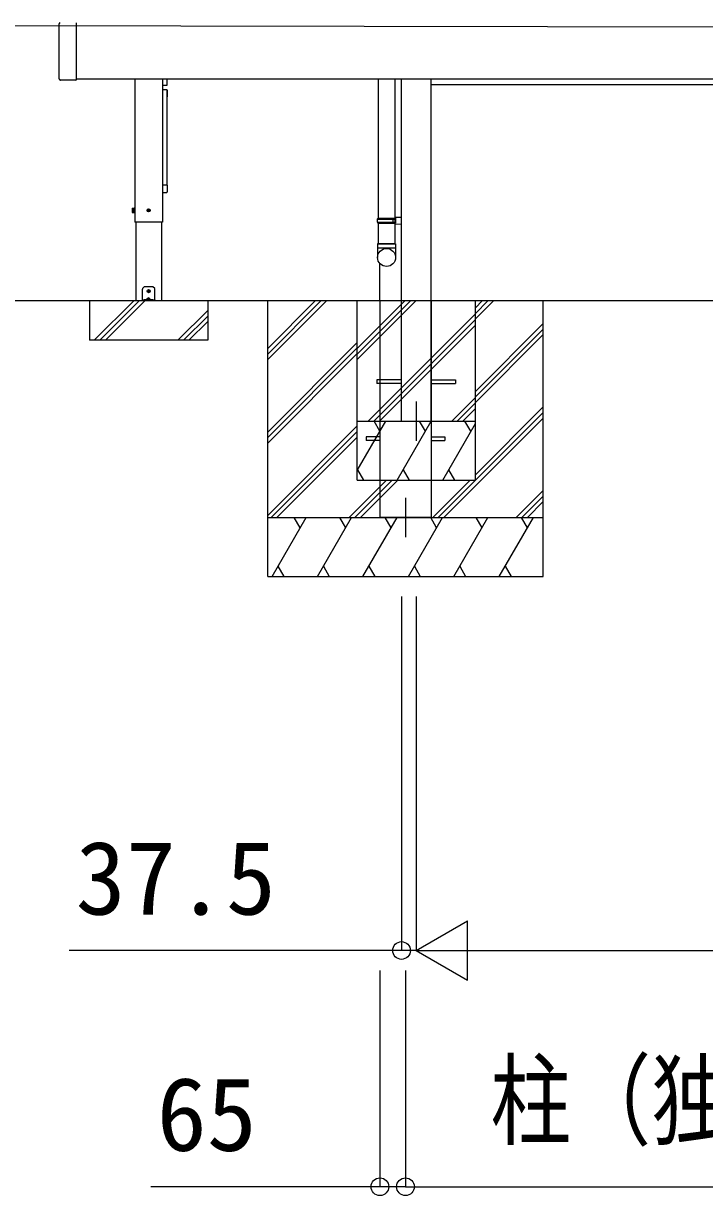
# Model space of a CAD drawing. Units: millimetres, scale not verified. Extents: x -13125 to 13125, y -19500 to 19405.
# Drawn here: x -6124 to -4394, y -1323 to 1655 of the extents above; entities that cross this region are included whole.
import ezdxf
from ezdxf.enums import TextEntityAlignment as Align

# ---------------------------------------------------------------- set-up
doc = ezdxf.new("R2010")
doc.units = ezdxf.units.MM
doc.header["$LTSCALE"] = 100
for name, color, linetype in [('0-3_YKK_12', 2, 'Continuous'), ('0-4_YKK_A1', 4, 'Continuous'), ('0-5_YKK_D', 6, 'Continuous')]:
    doc.layers.add(name, color=color, linetype=linetype)
doc.styles.add('ＭＳ ゴシック', font='')
doc.styles.get('ＭＳ ゴシック').set_extended_font_data('MS Gothic')

msp = doc.modelspace()

# ---------------------------------------------------------------- linework, layer by layer
at = {"layer": '0-3_YKK_12'}
for p, q in [((-5126.4, 694.9), (-5126.4, 594.9)), ((-5153.9, 449.9), (-5153.9, 349.9))]:
    msp.add_line(p, q, dxfattribs=at)
at = {"layer": '0-4_YKK_A1'}
for p, q in [((9992.4, 1619.2), (-6904.5, 1649.9)), ((-6033.4, 1513.9), (-6033.4, 1654)), ((-6033, 1654.8), (-6033.1, 1654.7)), ((-6033, 1654.8), (-6030.8, 1657.1)), ((-5990.4, 1656.4), (-5990.4, 1654)), ((-6033.1, 1513.2), (-6033, 1513.1)), ((-6030.8, 1510.8), (-6033, 1513.1)), ((-6030.8, 1510.8), (-6030.7, 1510.7)), ((-5991.4, 1510.4), (-6030, 1510.4)), ((-3321.4, 1512.9), (-5990.4, 1512.9)), ((-5841.5, 1512.9), (-5841.5, 1149.9)), ((-5841.4, 1512.9), (-5841.4, 1149.9)), ((-5771.4, 1512.9), (-5771.4, 1149.9)), ((-5771.4, 1512.9), (-5771.4, 1149.9)), ((-5771.4, 1512.9), (-5771.4, 1149.9)), ((-5770.6, 1497.7), (-5760.2, 1497.7)), ((-5759.2, 1498.7), (-5759.2, 1512.9)), ((-5222.9, 1512.9), (-5222.9, 1159.9)), ((-5180.9, 1512.9), (-5180.9, 1094.9)), ((-5088.9, 1499.9), (-1523.9, 1499.9)), ((-5760.2, 1486.6), (-5770.6, 1486.6)), ((-5760.2, 1486.4), (-5770.6, 1486.4)), ((-5760.4, 1486), (-5770.4, 1486)), ((-5759.4, 1244.4), (-5759.4, 1485.1)), ((-5759.2, 1485.6), (-5759.2, 1468.5)), ((-5770.6, 1244.7), (-5760.2, 1244.7)), ((-5770.6, 1225.7), (-5760.2, 1225.7)), ((-5759.2, 1243.8), (-5759.2, 1243.7)), ((-5759.2, 1243.7), (-5759.2, 1243.1)), ((-5759.2, 1243.1), (-5759.2, 1240.6)), ((-5759.2, 1240.6), (-5759.2, 1228.9)), ((-5848.2, 1184.9), (-5847.8, 1185.7)), ((-5848.2, 1184.9), (-5848.2, 1174.9)), ((-5848.2, 1174.9), (-5847.8, 1174.2)), ((-5847.8, 1185.7), (-5844.2, 1185.7)), ((-5847.8, 1182.8), (-5844.2, 1182.8)), ((-5847.8, 1177.1), (-5844.2, 1177.1)), ((-5847.8, 1174.2), (-5844.2, 1174.2)), ((-5844.2, 1185.7), (-5844.2, 1174.2)), ((-5843, 1186.2), (-5841.4, 1186.2)), ((-5808.7, 1180.4), (-5807.6, 1180.5)), ((-5808.7, 1179.4), (-5807.6, 1179.4)), ((-5807.6, 1180.5), (-5807.1, 1180.6)), ((-5807.6, 1179.4), (-5807.1, 1179.3)), ((-5807, 1181.1), (-5807.1, 1180.6)), ((-5807, 1178.8), (-5807.1, 1179.3)), ((-5806.9, 1182.2), (-5807, 1181.1)), ((-5806.9, 1177.7), (-5807, 1178.8)), ((-5805.9, 1182.2), (-5805.9, 1181.1)), ((-5805.9, 1181.1), (-5805.8, 1180.6)), ((-5805.9, 1178.8), (-5805.8, 1179.3)), ((-5805.9, 1177.7), (-5805.9, 1178.8)), ((-5805.3, 1180.5), (-5805.8, 1180.6)), ((-5805.3, 1179.4), (-5805.8, 1179.3)), ((-5804.2, 1180.4), (-5805.3, 1180.5)), ((-5804.2, 1179.4), (-5805.3, 1179.4)), ((-5180.9, 1162.4), (-5163.9, 1162.9)), ((-5180.9, 1162.4), (-5180.9, 1160.4)), ((-5163.9, 1144.9), (-5163.9, 1162.9)), ((-5771.4, 1149.9), (-5841.5, 1149.9)), ((-5839.1, 1149.9), (-5839.1, 949.9)), ((-5773.8, 1149.9), (-5773.8, 949.9)), ((-5224.9, 1157.9), (-5223.9, 1159.9)), ((-5224.9, 1157.9), (-5180.9, 1157.9)), ((-5224.9, 1149.9), (-5224.9, 1157.9)), ((-5224.9, 1149.9), (-5180.9, 1149.9)), ((-5224.9, 1149.9), (-5223.9, 1147.9)), ((-5223.9, 1159.9), (-5178.9, 1159.9)), ((-5223.9, 1147.9), (-5178.9, 1147.9)), ((-5222.9, 1147.9), (-5222.9, 1094.9)), ((-5185.4, 1149.9), (-5185.8, 1147.9)), ((-5180.9, 1159.9), (-5180.9, 1147.9)), ((-5180.9, 1147.4), (-5178.9, 1147.4)), ((-5180.9, 1147.4), (-5180.9, 1145.4)), ((-5180.9, 1145.4), (-5163.9, 1144.9)), ((-5178.9, 1094.9), (-5224.9, 1094.9)), ((-5224.9, 1094.9), (-5224.9, 1060.3)), ((-5224.9, 1084.9), (-5178.9, 1084.9)), ((-5222.9, 1094.9), (-5180.9, 1094.9)), ((-5178.9, 1094.9), (-5178.9, 1060.3)), ((-5218.9, 949.9), (-5218.9, 1045)), ((-5817.4, 985.9), (-5821.8, 981.5)), ((-5795.4, 985.9), (-5817.4, 985.9)), ((-5791, 981.5), (-5795.4, 985.9)), ((-5822.4, 952.9), (-5822.4, 980.1)), ((-5822.4, 952.4), (-5822.4, 952.9)), ((-5807.9, 957.4), (-5812.3, 952.9)), ((-5810.4, 953.4), (-5810.4, 952.9)), ((-5810.4, 952.9), (-5802.4, 952.9)), ((-5808.7, 975.4), (-5807.6, 975.5)), ((-5808.7, 974.4), (-5807.6, 974.4)), ((-5807.6, 975.5), (-5807.1, 975.6)), ((-5807.6, 974.4), (-5807.1, 974.3)), ((-5807, 976.1), (-5807.1, 975.6)), ((-5807, 973.8), (-5807.1, 974.3)), ((-5806.9, 977.2), (-5807, 976.1)), ((-5806.9, 972.7), (-5807, 973.8)), ((-5805.9, 977.2), (-5805.9, 976.1)), ((-5805.9, 976.1), (-5805.8, 975.6)), ((-5805.9, 973.8), (-5805.8, 974.3)), ((-5805.9, 972.7), (-5805.9, 973.8)), ((-5805.3, 975.5), (-5805.8, 975.6)), ((-5805.3, 974.4), (-5805.8, 974.3)), ((-5804.2, 975.4), (-5805.3, 975.5)), ((-5804.2, 974.4), (-5805.3, 974.4)), ((-5800.5, 952.9), (-5805, 957.4)), ((-5802.4, 953.4), (-5802.4, 952.9)), ((-5790.4, 952.9), (-5790.4, 980.1)), ((-5790.4, 952.9), (-5790.4, 952.4)), ((-470.8, 949.9), (-6904.5, 949.9)), ((-5956.4, 949.9), (-5956.4, 849.9)), ((-5944.4, 849.9), (-5844.4, 949.9)), ((-5930.2, 849.9), (-5830.2, 949.9)), ((-5916.1, 849.9), (-5816.1, 949.9)), ((-5773.8, 949.9), (-5839.1, 949.9)), ((-5822.4, 949.9), (-5822.4, 952.4)), ((-5822.4, 952.4), (-5821.8, 952.4)), ((-5821.8, 949.9), (-5822.4, 949.9)), ((-5821.8, 952.4), (-5817.4, 952.4)), ((-5795.4, 952.4), (-5817.4, 952.4)), ((-5795.4, 949.9), (-5817.4, 949.9)), ((-5809.9, 952.4), (-5802.9, 952.4)), ((-5795.4, 949.9), (-5795.4, 952.4)), ((-5795.4, 952.4), (-5791, 952.4)), ((-5791, 949.9), (-5795.4, 949.9)), ((-5791, 952.4), (-5790.4, 952.4)), ((-5732.2, 849.9), (-5656.4, 925.7)), ((-5503.9, 399.9), (-5503.9, 949.9)), ((-5503.9, 829.2), (-5383.1, 949.9)), ((-5503.9, 815), (-5369, 949.9)), ((-5503.9, 800.9), (-5354.9, 949.9)), ((-5276.4, 644.9), (-5276.4, 949.9)), ((-5276.4, 829.2), (-5155.6, 949.9)), ((-5276.4, 815), (-5141.5, 949.9)), ((-5276.4, 800.9), (-5127.4, 949.9)), ((-5218.9, 949.9), (-5218.9, 399.9)), ((-5088.9, 949.9), (-5088.9, 399.9)), ((-4976.4, 644.9), (-4976.4, 949.9)), ((-4976.4, 932.4), (-4958.9, 949.9)), ((-4976.4, 918.3), (-4944.7, 949.9)), ((-4976.4, 904.1), (-4930.6, 949.9)), ((-4803.9, 399.9), (-4803.9, 949.9)), ((-5718.1, 849.9), (-5656.4, 911.6)), ((-5704, 849.9), (-5656.4, 897.5)), ((-5248.5, 644.9), (-4976.4, 917)), ((-5234.4, 644.9), (-4976.4, 902.9)), ((-5220.2, 644.9), (-4976.4, 888.7)), ((-4976.4, 720.3), (-4803.9, 892.8)), ((-4976.4, 706.1), (-4803.9, 878.6)), ((-4976.4, 692), (-4803.9, 864.5)), ((-5503.9, 617), (-5276.4, 844.5)), ((-5503.9, 602.9), (-5276.4, 830.4)), ((-5503.9, 588.7), (-5276.4, 816.2)), ((-5163.9, 749.4), (-5226.4, 749.4)), ((-5226.4, 749.4), (-5226.4, 740.4)), ((-5088.9, 749.4), (-5026.4, 749.4)), ((-5026.4, 749.4), (-5026.4, 740.4)), ((-5163.9, 740.4), (-5226.4, 740.4)), ((-5088.9, 740.4), (-5026.4, 740.4)), ((-5036.4, 644.9), (-4976.4, 704.9)), ((-5022.2, 644.9), (-4976.4, 690.8)), ((-5070.5, 399.9), (-4803.9, 666.5)), ((-5008.1, 644.9), (-4976.4, 676.6)), ((-4976.4, 508.1), (-4803.9, 680.6)), ((-5503.9, 404.9), (-5276.4, 632.4)), ((-5276.4, 644.9), (-4976.4, 644.9)), ((-5276.4, 644.9), (-4976.4, 644.9)), ((-5276.4, 494.9), (-5276.4, 644.9)), ((-5276.4, 519.1), (-5203.8, 644.9)), ((-5218.8, 619), (-5233.8, 644.9)), ((-5174.9, 494.9), (-5088.3, 644.9)), ((-5163.9, 644.9), (-5088.9, 644.9)), ((-5103.3, 619), (-5118.3, 644.9)), ((-5059.4, 494.9), (-4976.4, 638.7)), ((-5056.3, 399.9), (-4803.9, 652.3)), ((-4987.8, 619), (-5002.8, 644.9)), ((-4976.4, 494.9), (-4976.4, 644.9)), ((-5494.7, 399.9), (-5276.4, 618.3)), ((-5480.6, 399.9), (-5276.4, 604.1)), ((-5218.9, 604.4), (-5253.9, 604.4)), ((-5253.9, 604.4), (-5253.9, 595.4)), ((-5088.9, 604.4), (-5053.9, 604.4)), ((-5053.9, 604.4), (-5053.9, 595.4)), ((-5218.9, 595.4), (-5253.9, 595.4)), ((-5088.9, 595.4), (-5053.9, 595.4)), ((-5275.4, 520.9), (-5260.4, 494.9)), ((-5159.9, 520.9), (-5144.9, 494.9)), ((-5044.4, 520.9), (-5029.4, 494.9)), ((-5296.7, 399.9), (-5201.7, 494.9)), ((-5282.6, 399.9), (-5187.6, 494.9)), ((-5276.4, 494.9), (-4976.4, 494.9)), ((-5268.5, 399.9), (-5173.5, 494.9)), ((-5084.6, 399.9), (-4989.6, 494.9)), ((-4872.5, 399.9), (-4803.9, 468.5)), ((-4858.3, 399.9), (-4803.9, 454.4)), ((-4844.2, 399.9), (-4803.9, 440.2)), ((-5503.9, 399.9), (-4853.9, 399.9)), ((-5503.9, 399.9), (-4803.9, 399.9)), ((-5503.9, 249.9), (-5503.9, 399.9)), ((-5492.9, 249.9), (-5406.3, 399.9)), ((-5421.3, 374), (-5436.3, 399.9)), ((-5377.4, 249.9), (-5290.8, 399.9)), ((-5305.8, 374), (-5320.8, 399.9)), ((-5261.9, 249.9), (-5175.3, 399.9)), ((-5088.9, 399.9), (-5218.9, 399.9)), ((-5190.3, 374), (-5205.3, 399.9)), ((-5146.4, 249.9), (-5059.8, 399.9)), ((-5074.8, 374), (-5089.8, 399.9)), ((-5031, 249.9), (-4944.4, 399.9)), ((-4959.4, 374), (-4974.4, 399.9)), ((-4915.5, 249.9), (-4828.9, 399.9)), ((-4843.9, 374), (-4858.9, 399.9)), ((-4803.9, 249.9), (-4803.9, 399.9)), ((-5477.9, 275.9), (-5462.9, 249.9)), ((-5362.4, 275.9), (-5347.4, 249.9)), ((-5246.9, 275.9), (-5231.9, 249.9)), ((-5131.4, 275.9), (-5116.4, 249.9)), ((-5016, 275.9), (-5001, 249.9)), ((-4900.5, 275.9), (-4885.5, 249.9)), ((-5503.9, 249.9), (-4803.9, 249.9))]:
    msp.add_line(p, q, dxfattribs=at)
for points in [[(-5990.4, 1654), (-5990.4, 1513.9), (-5990.4, 1511.4)], [(-5163.9, 644.9), (-5163.9, 949.9), (-5163.9, 1512.9)], [(-5088.9, 644.9), (-5088.9, 949.9), (-5088.9, 1512.9)], [(-5759.2, 1228.9), (-5759.2, 1226.9), (-5759.2, 1226.7)], [(-5841.4, 1173.7), (-5843, 1173.7), (-5843, 1186.2)], [(-5185.4, 1149.9), (-5185.4, 1157.9), (-5185.8, 1159.9)], [(-5180.9, 1160.4), (-5178.9, 1160.4), (-5178.9, 1147.4)], [(-5656.4, 949.9), (-5656.4, 849.9), (-5956.4, 849.9)], [(-5817.4, 952.4), (-5817.4, 949.9), (-5821.8, 949.9)], [(-5790.4, 952.4), (-5790.4, 949.9), (-5791, 949.9)]]:
    msp.add_lwpolyline(points, dxfattribs=at)
msp.add_lwpolyline([(-5844.2, 1185.7), (-5843, 1185.7), (-5843, 1174.2), (-5844.2, 1174.2)], close=True, dxfattribs=at)
for centre, radius in [((-5806.4, 1179.9), 4), ((-5804.3, 1177.8), 0.3), ((-5201.8, 1060.3), 22.9), ((-5806.4, 974.9), 4), ((-5804.3, 972.8), 0.3)]:
    msp.add_circle(centre, radius, dxfattribs=at)
for centre, radius, start, end in [((-6032.4, 1654), 1, 135, 180), ((-6032.4, 1513.9), 1, 180, 225), ((-6030, 1511.4), 1, 225, 270), ((-5991.4, 1511.4), 1, 270, 0), ((-5770.6, 1498.7), 1, 223.9287, 270), ((-5760.2, 1498.7), 1, 270, 0), ((-5770.5, 1485), 0.96, 87.7968, 156.3964), ((-5770.6, 1485.6), 1, 90, 136.0713), ((-5770.6, 1485.3), 1.03, 89.3323, 133.6775), ((-5760.4, 1485), 0.96, 2.3873, 92.2032), ((-5760.2, 1485.6), 1, 0, 90), ((-5760.2, 1485.4), 0.96, 2.3873, 92.2032), ((-5760.1, 1468.5), 0.88, 320.6187, 359.6649), ((-5770.7, 1243.8), 0.96, 87.7968, 135.1392), ((-5770.6, 1226.7), 1, 223.9287, 270), ((-5760.2, 1243.8), 0.96, 2.3873, 92.2032), ((-5760.2, 1226.7), 1, 270, 0), ((-5845.7, 1184.3), 2.56, 145.6171, 214.3829), ((-5845.7, 1175.6), 2.56, 145.6171, 214.3829), ((-5838.7, 1179.9), 9.55, 162.4128, 197.5872), ((-5806.4, 1179.9), 2.3, 167.4441, 192.5559), ((-5806.4, 1179.9), 2.3, 77.4441, 102.5559), ((-5806.4, 1179.9), 2.3, 257.4441, 282.5559), ((-5806.4, 1179.9), 2.3, 347.4441, 12.5559), ((-5820.4, 980.1), 2, 135, 180), ((-5809.4, 953.4), 1, 126.0319, 180), ((-5809.9, 952.9), 0.5, 180, 270), ((-5806.4, 949.2), 6.1, 53.9681, 126.0319), ((-5806.4, 974.9), 2.3, 167.4441, 192.5559), ((-5806.4, 974.9), 2.3, 77.4441, 102.5559), ((-5806.4, 974.9), 2.3, 257.4441, 282.5559), ((-5806.4, 974.9), 2.3, 347.4441, 12.5559), ((-5802.9, 952.9), 0.5, 270, 0), ((-5803.4, 953.4), 1, 0, 53.9681), ((-5792.4, 980.1), 2, 0, 45)]:
    msp.add_arc(centre, radius, start, end, dxfattribs=at)
for centre, major_axis, ratio, start_param, end_param in [((-5811.8, 952.9), (0.688, 0.425), 0.381966, 2.124371, 3.695167), ((-5806.4, 954.5), (0, -3.54), 0.707107, 2.526113, 3.757072), ((-5801, 952.9), (0.688, -0.425), 0.381966, 5.729611, 7.300407)]:
    msp.add_ellipse(centre, major_axis=major_axis, ratio=ratio, start_param=start_param, end_param=end_param, dxfattribs=at)
at = {"layer": '0-5_YKK_D'}
for p, q in [((-5163.9, 198.9), (-5163.9, -701.1)), ((-5126.4, 198.9), (-5126.4, -701.1)), ((-5126.4, 198.9), (-5126.4, -701.1)), ((-5126.4, -700.1), (-4996.5, -625.1)), ((-4996.5, -775.1), (-4996.5, -625.1)), ((-5163.9, -700.1), (-6008, -700.1)), ((-5126.4, -700.1), (-5163.9, -700.1)), ((-5126.4, -700.1), (-5036.4, -700.1)), ((-5126.4, -700.1), (-4996.5, -775.1)), ((-5126.4, -700.1), (-4866.6, -700.1)), ((-4976.4, -700.1), (-1636.4, -700.1)), ((-5218.9, -751.1), (-5218.9, -1301.1)), ((-5153.9, -751.1), (-5153.9, -1301.1)), ((-5153.9, -751.1), (-5153.9, -1301.1)), ((-5218.9, -1300.1), (-5800.7, -1300.1)), ((-5153.9, -1300.1), (-5218.9, -1300.1)), ((-5153.9, -1300.1), (-1458.9, -1300.1)), ((-5153.9, -1300.1), (-5063.9, -1300.1))]:
    msp.add_line(p, q, dxfattribs=at)
for centre in [(-5163.9, -700.1), (-5218.9, -1300.1), (-5153.9, -1300.1), (-5153.9, -1300.1)]:
    msp.add_circle(centre, 22.5, dxfattribs=at)

# ---------------------------------------------------------------- texts
at = {"layer": '0-5_YKK_D', "style": 'ＭＳ ゴシック'}
for s, p in [('37.5', (-5991.8, -665.1)), ('65', (-5786, -1265.1))]:
    msp.add_text(s, height=187, dxfattribs=at).set_placement(p, align=Align.BOTTOM_LEFT)
at = {"layer": '0-5_YKK_D', "style": 'ＭＳ ゴシック', "width": 0.8}
msp.add_text('柱（独立用）の中心間距離', height=187, dxfattribs=at).set_placement((-4937.9, -1230.3), align=Align.BOTTOM_LEFT)

doc.saveas('drawing.dxf')
